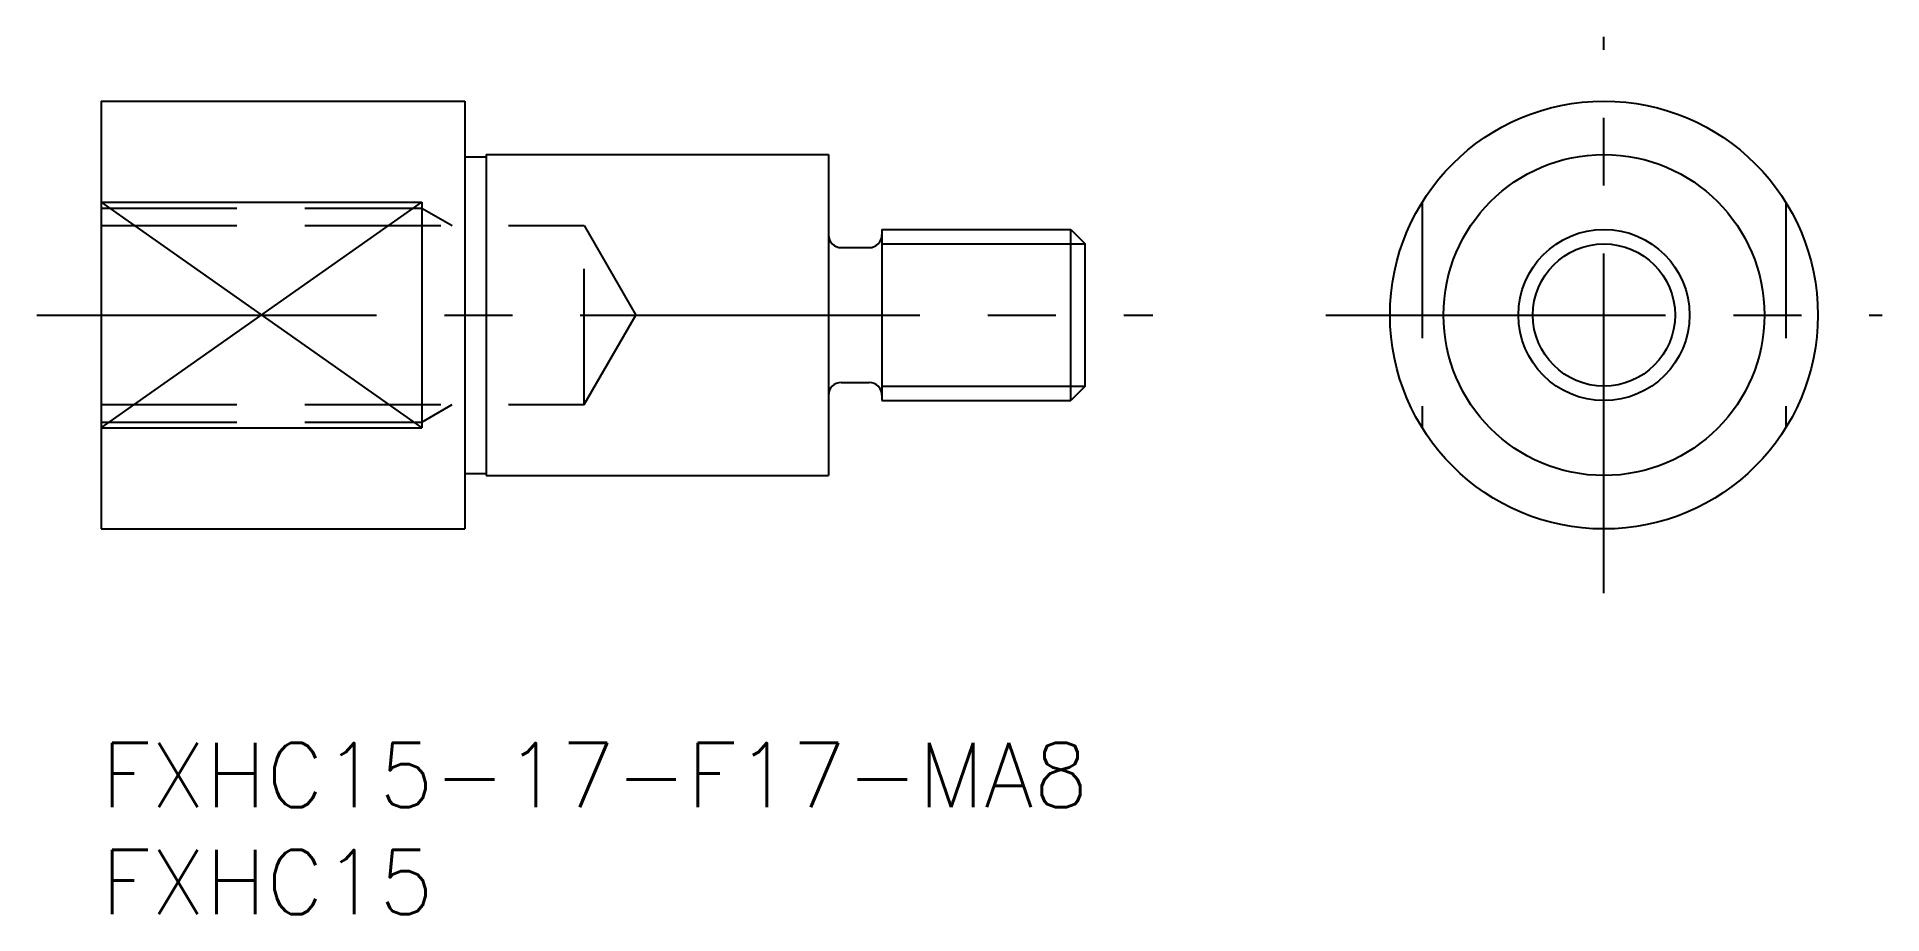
# Model space of a CAD drawing. Extents: x -3 to 83.2, y -8 to 33.
import ezdxf

# ---------------------------------------------------------------- set-up
doc = ezdxf.new("R2010")
doc.units = 0
doc.header["$LTSCALE"] = 0.5
doc.linetypes.add('CENTER', pattern=[50.8, 31.75, -6.35, 6.35, -6.35])
doc.linetypes.add('DASHED', pattern=[19.05, 12.7, -6.35])
for name, color, linetype in [('MSM_CENTER', 1, 'CENTER'), ('MSM_CONTINUOUS', 7, 'CONTINUOUS'), ('MSM_DASHED', 4, 'DASHED'), ('MSM_NARROW', 5, 'CONTINUOUS'), ('MSM_PART_NUMBER', 7, 'CONTINUOUS')]:
    doc.layers.add(name, color=color, linetype=linetype)
doc.styles.get("Standard").update_dxf_attribs({"font": 'txt.shx', "height": 3, "bigfont": 'bigfont.shx'})

# ---------------------------------------------------------------- blocks, each defined once
blk = doc.blocks.new('*U3')
at = {"layer": 'MSM_PART_NUMBER'}
blk.add_text('FXHC15-17-F17-MA8', height=3, dxfattribs=at).set_placement((0, -3))
blk = doc.blocks.new('*U4')
at = {"layer": 'MSM_PART_NUMBER'}
blk.add_text('FXHC15', height=3, dxfattribs=at).set_placement((0, -8))

msp = doc.modelspace()

# ---------------------------------------------------------------- linework, layer by layer
at = {"layer": 'MSM_CENTER'}
for p, q in [((70.249, 7), (70.249, 33)), ((-3, 20), (49.158, 20)), ((57.249, 20), (83.249, 20))]:
    msp.add_line(p, q, dxfattribs=at)
at = {"layer": 'MSM_CONTINUOUS'}
for p, q in [((0, 30), (0, 10)), ((0, 30), (17, 30)), ((17, 30), (17, 10)), ((17, 27.4), (18, 27.4)), ((18, 27.5), (34, 27.5)), ((18, 27.5), (18, 12.5)), ((34, 27.5), (34, 12.5)), ((0, 25.268), (15, 25.268)), ((15, 25.268), (15, 14.732)), ((36.5, 24), (45.324, 24)), ((36.5, 24), (36.5, 16)), ((45.324, 16), (45.324, 24)), ((45.324, 24), (46, 23.323)), ((46, 16.676), (46, 23.323)), ((34.6, 23.15), (35.9, 23.15)), ((34.6, 16.85), (35.9, 16.85)), ((46, 16.676), (45.324, 16)), ((36.5, 16), (45.324, 16)), ((0, 14.732), (15, 14.732)), ((17, 12.6), (18, 12.6)), ((18, 12.5), (34, 12.5)), ((0, 10), (17, 10))]:
    msp.add_line(p, q, dxfattribs=at)
for radius in [10, 7.5, 4]:
    msp.add_circle((70.249, 20), radius, dxfattribs=at)
for centre, start, end in [((34.6, 23.75), 180, 270), ((35.9, 23.75), 270, 0), ((34.6, 16.25), 90, 180), ((35.9, 16.25), 0, 90)]:
    msp.add_arc(centre, 0.6, start, end, dxfattribs=at)
at = {"layer": 'MSM_DASHED'}
for p, q in [((61.749, 25.268), (61.749, 14.732)), ((78.749, 25.268), (78.749, 14.732)), ((0, 25), (15, 25)), ((0, 24.188), (22.582, 24.188)), ((15, 25), (16.406, 24.188)), ((22.582, 15.812), (22.582, 24.188)), ((22.582, 24.188), (25, 20)), ((22.582, 15.812), (25, 20)), ((0, 15.812), (22.582, 15.812)), ((15, 15), (16.406, 15.812)), ((0, 15), (15, 15))]:
    msp.add_line(p, q, dxfattribs=at)
at = {"layer": 'MSM_NARROW', "linetype": 'BYBLOCK'}
for p, q in [((0, 25.268), (15, 14.732)), ((0, 14.732), (15, 25.268))]:
    msp.add_line(p, q, dxfattribs=at)
at = {"layer": 'MSM_NARROW'}
for p, q in [((36.5, 23.323), (46, 23.323)), ((36.5, 16.676), (46, 16.676))]:
    msp.add_line(p, q, dxfattribs=at)
msp.add_circle((70.249, 20), 3.324, dxfattribs=at)

# ---------------------------------------------------------------- block references
at = {"layer": 'MSM_CONTINUOUS'}
for name in ['*U3', '*U4']:
    msp.add_blockref(name, (0, 0), dxfattribs=at)

doc.saveas('drawing.dxf')
